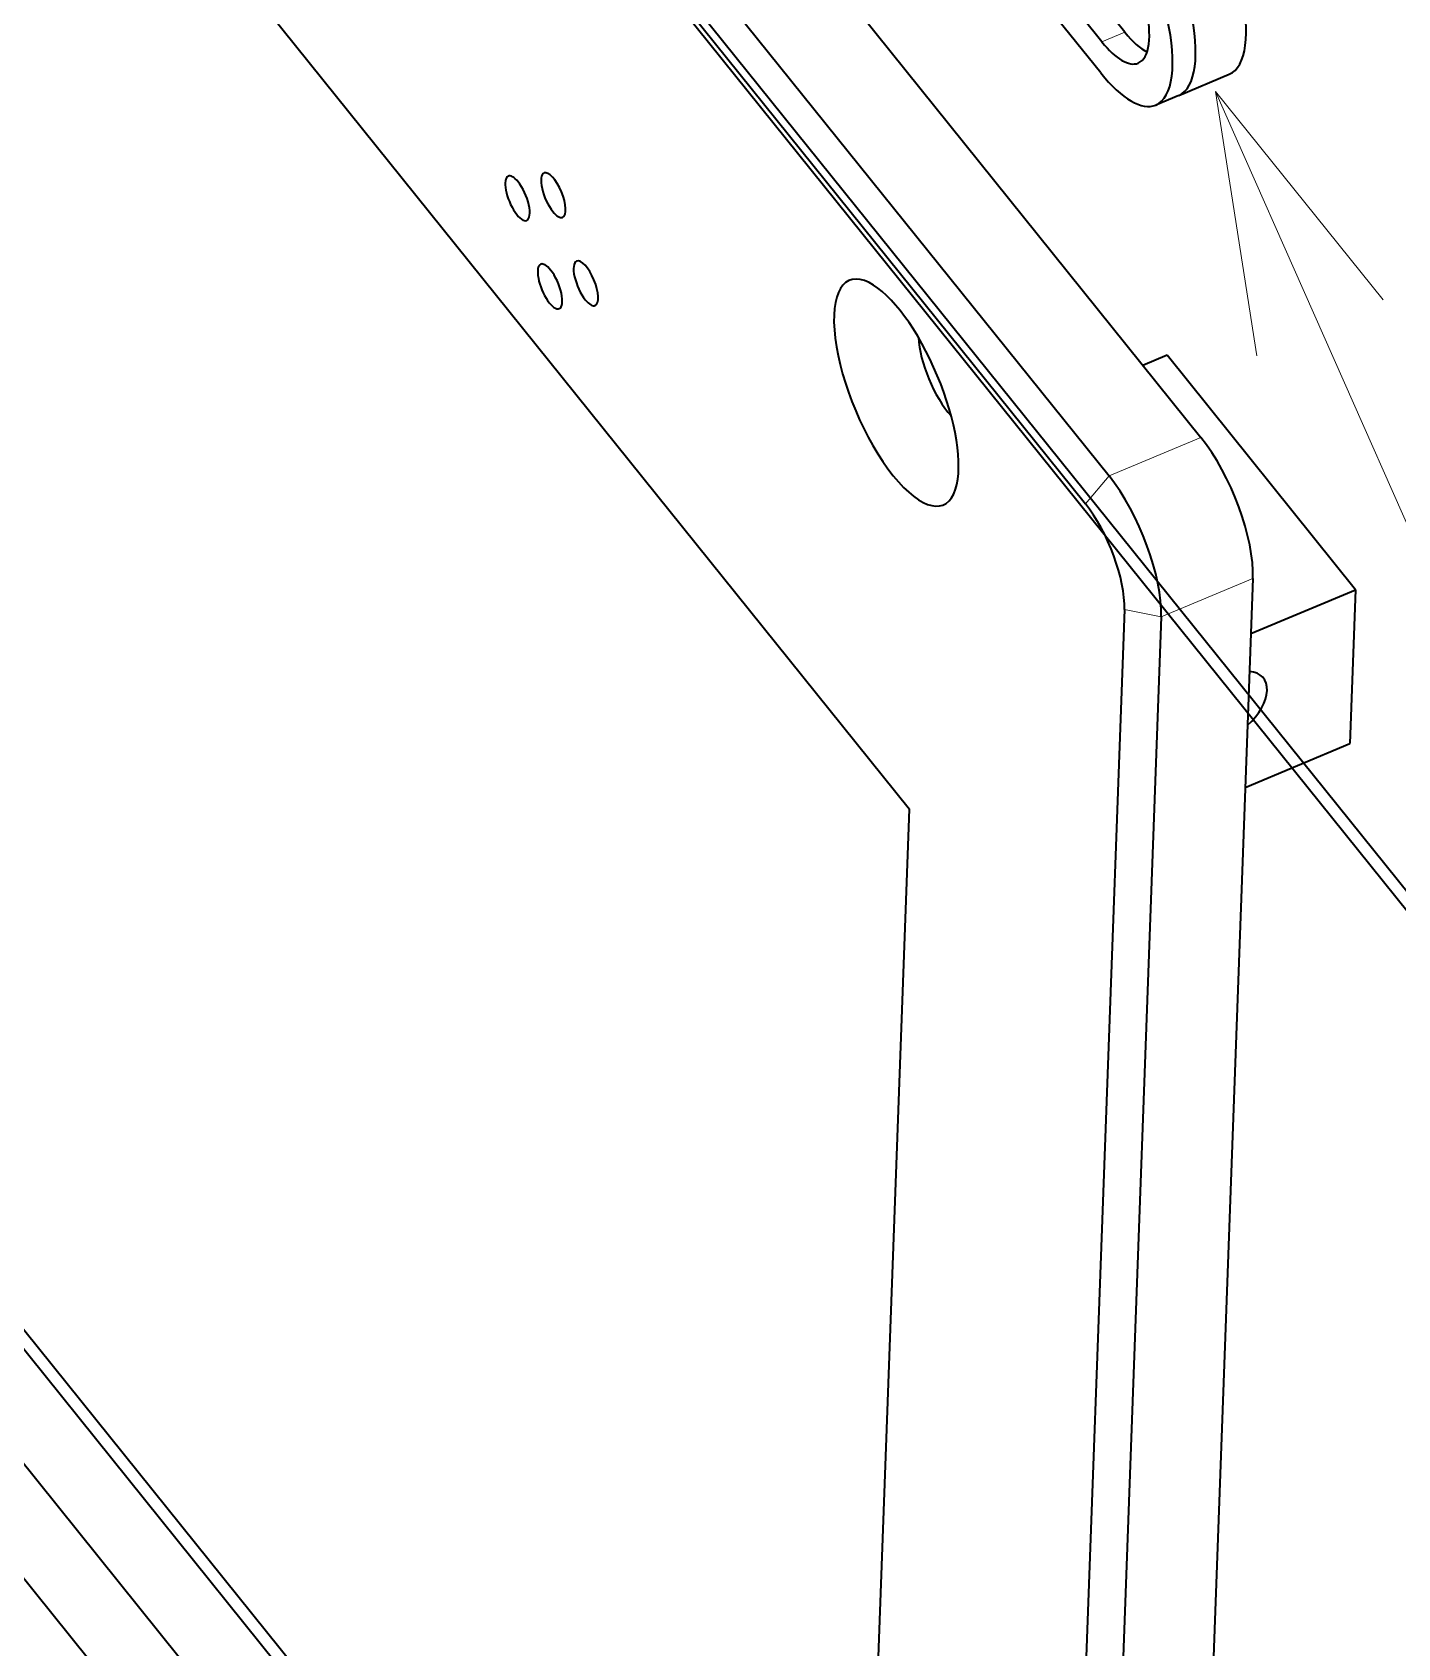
# Model space of a CAD drawing. Extents: x 23 to 417, y 3 to 294.
# Drawn here: x 281 to 291.21, y 69.01 to 81.08 of the extents above; entities that cross this region are included whole.
import ezdxf

# ---------------------------------------------------------------- set-up
doc = ezdxf.new("R2010")
doc.units = 0
doc.layers.get('0').update_dxf_attribs({"lineweight": 13})

# ---------------------------------------------------------------- blocks, each defined once
blk = doc.blocks.new('BLOCK4687')
at = {"color": 7, "lineweight": 35}
for p, q in [((-43.351, 111.704), (49.8, -4.104)), ((-46.786, 110.266), (46.365, -5.542)), ((-47.67, 109.224), (45.481, -6.584)), ((-42.47, 83.169), (38.909, -18.004)), ((36.759, -76.711), (-39.552, 18.162)), ((-42.128, 17.084), (36.609, -80.805)), ((-44.92, 16.273), (36.459, -84.9)), ((-31.59, 8.997), (36.785, -76.01)), ((51.747, -9.38), (47.672, -120.646)), ((46.942, -10.541), (42.867, -121.806)), ((48.312, -10.817), (44.238, -122.083)), ((36.459, -84.9), (38.909, -18.004))]:
    blk.add_line(p, q, dxfattribs=at)
at = {"color": 7, "lineweight": 35, "ltscale": 0.024399}
blk.add_line((48.536, -1.037), (47.635, -1.413), dxfattribs=at)
at = {"color": 7, "lineweight": 35, "ltscale": 0.281192}
blk.add_line((55.585, -9.801), (48.536, -1.037), dxfattribs=at)
at = {"color": 7, "lineweight": 13, "ltscale": 0.09309}
for p, q in [((46.365, -5.542), (49.8, -4.104)), ((48.312, -10.817), (51.747, -9.38))]:
    blk.add_line(p, q, dxfattribs=at)
at = {"color": 7, "lineweight": 13, "ltscale": 0.034157}
blk.add_line((46.365, -5.542), (45.481, -6.584), dxfattribs=at)
at = {"color": 7, "lineweight": 35, "ltscale": 0.106063}
for p, q in [((51.672, -11.439), (55.585, -9.801)), ((51.461, -17.188), (55.375, -15.55))]:
    blk.add_line(p, q, dxfattribs=at)
at = {"color": 7, "lineweight": 35, "ltscale": 0.143823}
blk.add_line((55.585, -9.801), (55.375, -15.55), dxfattribs=at)
at = {"color": 7, "lineweight": 13, "ltscale": 0.034956}
blk.add_line((48.312, -10.817), (46.942, -10.541), dxfattribs=at)
at = {"color": 7, "lineweight": 35}
for centre, major_axis, ratio, start_param, end_param in [((24.241, 4.835), (-0.347, 0.83), 0.365278, 6.283164, 9.424757), ((24.241, 4.835), (-0.347, 0.83), 0.365278, 5.381185, 6.283164), ((24.241, 4.835), (-0.347, 0.83), 0.365278, 3.141572, 5.381185), ((25.583, 4.951), (-0.347, 0.83), 0.365278, 6.283164, 8.522778), ((25.583, 4.951), (-0.347, 0.83), 0.365278, 3.141572, 6.283164), ((25.583, 4.951), (-0.347, 0.83), 0.365278, 2.239593, 3.141572), ((26.8, 1.653), (-0.347, 0.83), 0.365278, 6.283164, 8.522778), ((26.8, 1.653), (-0.347, 0.83), 0.365278, 3.141572, 6.283164), ((25.458, 1.538), (-0.347, 0.83), 0.365278, 6.283164, 9.424757), ((25.458, 1.538), (-0.347, 0.83), 0.365278, 5.381185, 6.283164), ((25.458, 1.538), (-0.347, 0.83), 0.365278, 3.141572, 5.381185), ((38.409, -2.431), (-1.757, 4.197), 0.365278, 5.879917, 8.522778), ((38.409, -2.431), (-1.757, 4.197), 0.365278, 3.544867, 5.879917), ((26.8, 1.653), (-0.347, 0.83), 0.365278, 2.239593, 3.141572), ((40.384, -1.604), (-0.869, 2.076), 0.365278, 0.787135, 2.354748), ((49.7, -6.835), (-1.544, 3.69), 0.365278, 3.810389, 5.381185), ((38.409, -2.431), (-1.757, 4.197), 0.365278, 2.239593, 3.544867), ((46.265, -8.272), (-1.544, 3.69), 0.365278, 3.810389, 5.381185), ((45.406, -8.632), (-1.158, 2.767), 0.365278, 3.810389, 5.381185), ((50.775, -14.2), (-1.364, -1.097), 0.577196, 1.674692, 3.681044)]:
    blk.add_ellipse(centre, major_axis=major_axis, ratio=ratio, start_param=start_param, end_param=end_param, dxfattribs=at)
blk = doc.blocks.new('BLOCK4700')
at = {"color": 7, "lineweight": 35}
for p, q in [((-71.653, -8.181), (17.096, -118.517)), ((-71.678, -8.864), (17.071, -119.2))]:
    blk.add_line(p, q, dxfattribs=at)
blk = doc.blocks.new('BLOCK4733')
at = {"color": 7, "lineweight": 13}
blk.add_line((9.134, -12.84), (48.229, -101.182), dxfattribs=at)
blk.add_lwpolyline([(15.41, -20.625), (9.134, -12.84), (10.677, -22.72)], dxfattribs=at)
blk = doc.blocks.new('BLOCK4734')
at = {"color": 7, "lineweight": 35, "ltscale": 0.051199}
for p, q in [((0.316, 0.691), (2.205, 1.482)), ((7.759, -12.988), (9.648, -12.197))]:
    blk.add_line(p, q, dxfattribs=at)
at = {"color": 7, "lineweight": 35, "ltscale": 0.012261}
blk.add_line((3.179, 1.3), (3.631, 1.489), dxfattribs=at)
at = {"color": 7, "lineweight": 35, "ltscale": 0.039995}
blk.add_line((4.935, 0.562), (3.631, 1.489), dxfattribs=at)
at = {"color": 7, "lineweight": 35, "ltscale": 0.023272}
for p, q in [((0.316, 0.691), (-0.543, 0.332)), ((7.759, -12.988), (6.9, -13.347))]:
    blk.add_line(p, q, dxfattribs=at)
at = {"color": 7, "lineweight": 13, "ltscale": 0.051199}
for p, q in [((2.371, -0.508), (4.26, 0.282)), ((5.954, -4.962), (7.843, -4.172))]:
    blk.add_line(p, q, dxfattribs=at)
at = {"color": 7, "lineweight": 35, "ltscale": 0.142906}
for p, q in [((7.843, -4.172), (4.26, 0.282)), ((5.954, -4.962), (2.371, -0.508)), ((5.954, -4.962), (2.371, -0.508)), ((5.095, -5.322), (1.512, -0.868)), ((5.052, -6.482), (1.47, -2.028)), ((4.888, -10.988), (1.305, -6.533)), ((5.746, -10.628), (2.164, -6.174)), ((4.845, -12.148), (1.262, -7.694))]:
    blk.add_line(p, q, dxfattribs=at)
at = {"color": 7, "lineweight": 35, "ltscale": 0.018251}
blk.add_line((4.262, 0.28), (4.935, 0.562), dxfattribs=at)
at = {"color": 7, "lineweight": 35, "ltscale": 0.020548}
blk.add_line((4.935, 0.562), (5.086, -0.246), dxfattribs=at)
at = {"color": 7, "lineweight": 13, "ltscale": 0.023272}
for p, q in [((1.512, -0.868), (2.371, -0.508)), ((5.095, -5.322), (5.954, -4.962)), ((1.305, -6.533), (2.164, -6.174)), ((4.888, -10.988), (5.746, -10.628))]:
    blk.add_line(p, q, dxfattribs=at)
at = {"color": 7, "lineweight": 35, "ltscale": 0.008141}
blk.add_line((4.786, -0.371), (5.086, -0.246), dxfattribs=at)
at = {"color": 7, "lineweight": 35, "ltscale": 0.008143}
blk.add_line((4.812, -0.404), (5.113, -0.278), dxfattribs=at)
at = {"color": 7, "lineweight": 35}
for centre, major_axis, start_param, end_param in [((4.135, -3.131), (1.93, -4.612), 2.239593, 3.141572), ((2.246, -3.921), (-1.93, 4.612), 5.381185, 6.283164), ((2.246, -3.921), (1.93, -4.612), 2.239593, 3.141572), ((1.387, -4.281), (-1.93, 4.612), 6.283164, 8.522778), ((1.387, -4.281), (-1.93, 4.612), 5.381185, 6.283164), ((7.043, -4.891), (1.93, -4.612), 2.239593, 3.141572), ((1.387, -4.281), (-1.274, 3.044), 5.381185, 6.283164), ((1.387, -4.281), (-1.274, 3.044), 6.283164, 8.522778), ((2.246, -3.921), (-1.274, 3.044), 0.396347, 2.239593), ((7.043, -4.891), (1.93, -4.612), 0.874161, 2.239593), ((7.718, -7.585), (1.93, -4.612), 6.283164, 8.522778), ((4.97, -8.735), (-1.93, 4.612), 3.141572, 5.381185), ((5.829, -8.376), (-1.93, 4.612), 3.141572, 5.381185), ((5.829, -8.376), (1.93, -4.612), 6.283164, 8.522778), ((4.97, -8.735), (-1.274, 3.044), 3.141572, 5.381185), ((5.829, -8.376), (-1.274, 3.044), 2.239593, 2.745251), ((4.97, -8.735), (-1.274, 3.044), 2.239593, 3.141572), ((4.97, -8.735), (-1.93, 4.612), 2.239593, 3.141572)]:
    blk.add_ellipse(centre, major_axis=major_axis, ratio=0.365278, start_param=start_param, end_param=end_param, dxfattribs=at)

msp = doc.modelspace()

# ---------------------------------------------------------------- block references
at = {"lineweight": 0, "xscale": 0.2, "yscale": 0.2, "zscale": 0.2}
for name, p in [('BLOCK4700', (296.48, 87.6444)), ('BLOCK4687', (279.777, 78.8757)), ('BLOCK4734', (288.0197, 83.209)), ('BLOCK4733', (288.0197, 83.209))]:
    msp.add_blockref(name, p, dxfattribs=at)

doc.saveas('drawing.dxf')
